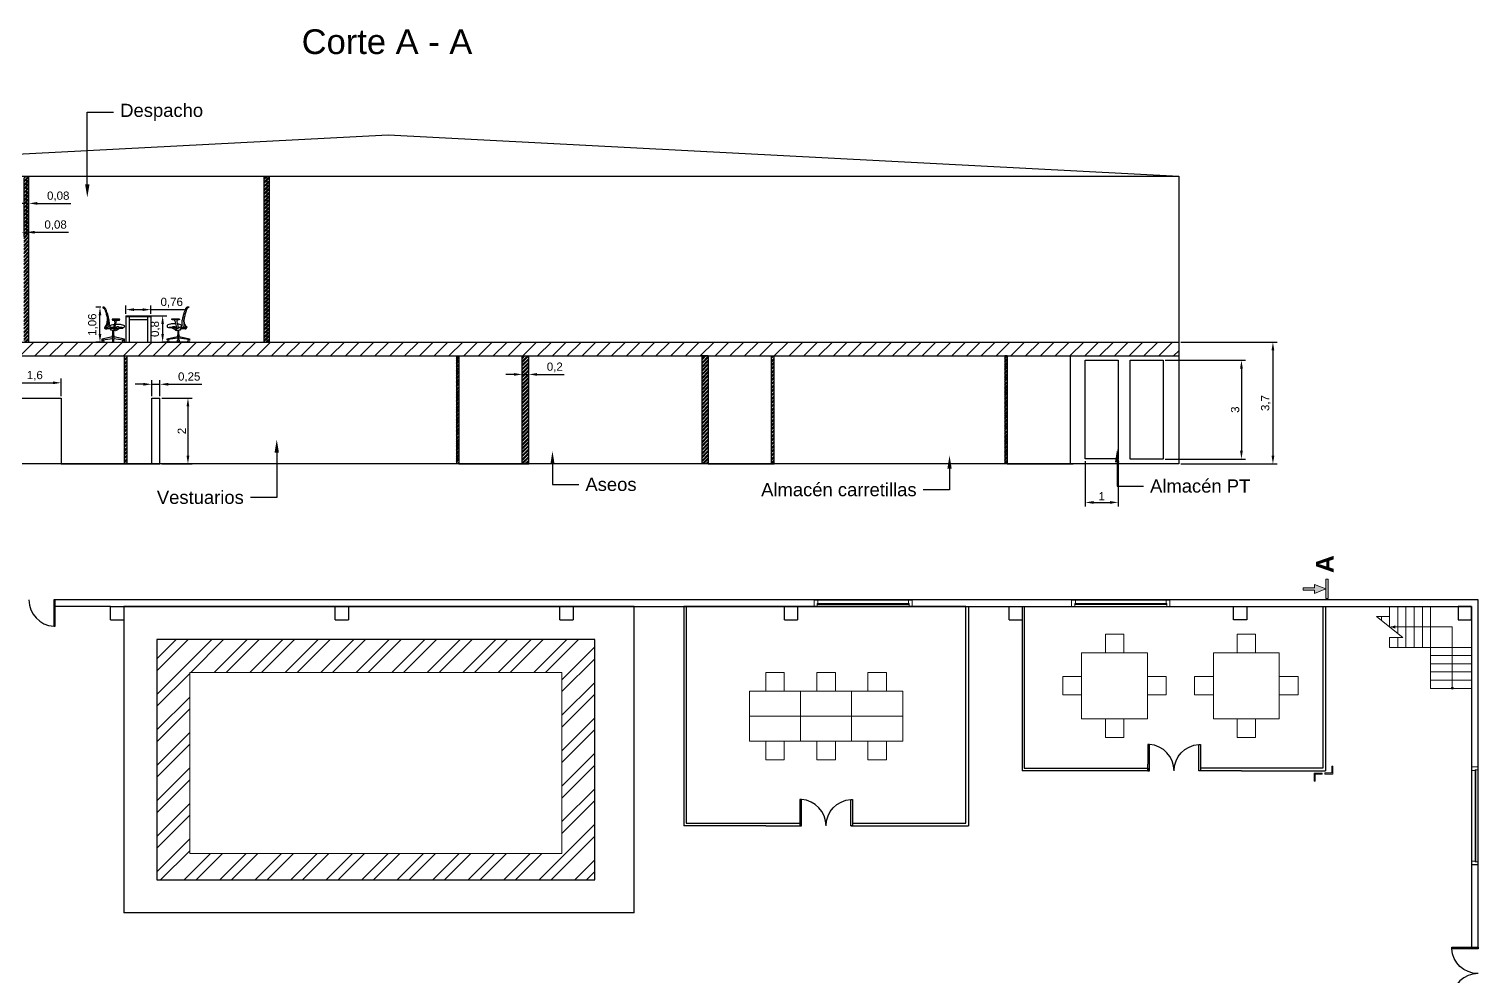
# Model space of a CAD drawing. Header units: millimetres. Extents: x 3014 to 3704, y 1026 to 1694.
# Drawn here: x 3263.7 to 3703.7, y 1405.9 to 1693.6 of the extents above; entities that cross this region are included whole.
import ezdxf
from ezdxf import colors
from ezdxf.entities.mleader import LeaderData, LeaderLine
from ezdxf.enums import TextEntityAlignment as Align
from ezdxf.math import Vec2, Vec3

# ---------------------------------------------------------------- set-up
doc = ezdxf.new("R2010")
doc.units = ezdxf.units.MM
doc.linetypes.add('CONTINUA', pattern=[0])
doc.linetypes.add('MORSE_D', pattern=[31.75, 12.7, -6.35, 0, -6.35, 0, -6.35])
for name, color, linetype in [('082009 Linde Antigua', 104, 'Continuous'), ('CARPINTERIA', 255, 'Continuous'), ('PUERTAS', 7, 'Continuous')]:
    doc.layers.add(name, color=color, linetype=linetype)
for name, color, linetype, lineweight in [('A-MOBILIARIO FIJO', 23, 'Continuous', 5), ('Cajetin.Textos', 7, 'CONTINUA', 25), ('Puertas y mobiliario', 7, 'Continuous', 25)]:
    doc.layers.add(name, color=color, linetype=linetype, lineweight=lineweight)
doc.styles.get("Standard").update_dxf_attribs({"font": 'arial.ttf'})
doc.dimstyles.new('ISO-25', dxfattribs={"dimtxt": 2.5, "dimasz": 2.5, "dimexe": 1.25, "dimexo": 0.625, "dimtad": 1, "dimtxsty": 'Standard', "dimcen": 2.5, "dimadec": 0, "dimazin": 0, "dimtfac": 1, "dimtmove": 0, "dimatfit": 3, "dimfxl": 1, "dimarcsym": 0})

# ---------------------------------------------------------------- blocks, each defined once
blk = doc.blocks.new('puerta corredor')
at = {"layer": 'PUERTAS', "color": 7, "lineweight": 5}
for p, q in [((1081.33, 1709.67, 4.66), (1081.9, 1709.67, 4.66)), ((1081.33, 1709.34, 4.66), (1081.65, 1709.34, 4.66)), ((1081.33, 1701.38, 4.66), (1081.33, 1709.34, 4.66)), ((1081.65, 1709.34, 4.66), (1081.65, 1701.38, 4.66)), ((1081.72, 1701.32, 4.66), (1081.72, 1709.41, 4.66)), ((1081.9, 1709.41, 4.66), (1081.9, 1701.32, 4.66)), ((1081.65, 1701.38, 4.66), (1081.33, 1701.38, 4.66)), ((1081.33, 1701.38, 4.66), (1081.33, 1701.05, 4.66)), ((1081.33, 1701.05, 4.66), (1081.9, 1701.05, 4.66)), ((1081.65, 1701.32, 4.66), (1081.65, 1701.38, 4.66)), ((1081.9, 1701.32, 4.66), (1081.65, 1701.32, 4.66)), ((1081.9, 1701.05, 4.66), (1081.9, 1701.32, 4.66))]:
    blk.add_line(p, q, dxfattribs=at)
blk = doc.blocks.new('Puerta garaje')
at = {"layer": 'PUERTAS', "color": 7, "lineweight": 5}
for p, q in [((1081.33, 1709.67, 4.66), (1081.33, 1709.34, 4.66)), ((1081.65, 1709.34, 4.66), (1081.65, 1709.41, 4.66)), ((1081.9, 1709.41, 4.66), (1081.65, 1709.41, 4.66)), ((1081.9, 1709.67, 4.66), (1081.9, 1709.41, 4.66))]:
    blk.add_line(p, q, dxfattribs=at)
at = {"layer": 'PUERTAS', "color": 250, "lineweight": 5}
blk.add_blockref('puerta corredor', (0, 0), dxfattribs=at)
blk = doc.blocks.new('of05-3')
for p, q in [((0.541, 0.499), (0.541, 0.477)), ((0.554, 0.491), (0.554, 0.499)), ((0.864, 0.651), (0.864, 0.796)), ((0.889, 0.795), (0.889, 0.651)), ((1.2, 0.491), (1.2, 0.499)), ((1.212, 0.499), (1.212, 0.477))]:
    blk.add_line(p, q)
blk.add_lwpolyline([(0.892, 0.551), (1.194, 0.504), (1.194, 0.499), (1.2, 0.499), (1.212, 0.499), (1.219, 0.499), (1.219, 0.526), (0.901, 0.601), (0.853, 0.601), (0.535, 0.526), (0.535, 0.499), (0.541, 0.499), (0.554, 0.499), (0.56, 0.499), (0.56, 0.504), (0.862, 0.551)])
for points in [[(0.86, 0.601), (0.893, 0.601), (0.89, 0.499), (0.863, 0.499)], [(0.885, 0.499), (0.868, 0.499), (0.868, 0.495), (0.885, 0.495)]]:
    blk.add_lwpolyline(points, close=True)
for centre, radius in [((0.568, 0.466), 0.0286), ((0.948, 0.808), 0.0254), ((1.186, 0.466), 0.0286)]:
    blk.add_circle(centre, radius)
for centre, radius, start, end in [((0.861, 0.643), 0.00839, 90, 180), ((0.859, 0.489), 0.00606, 90, 180), ((0.859, 0.443), 0.00606, 180, 270), ((0.892, 0.643), 0.00839, 360, 90), ((0.894, 0.489), 0.00606, 0, 90), ((0.894, 0.443), 0.00606, 270, 0)]:
    blk.add_arc(centre, radius, start, end)
for points, degree in [([(0.632, 0.876), (0.623, 0.876), (0.613, 0.878), (0.609, 0.885), (0.627, 0.898), (0.68, 0.932), (0.708, 0.963), (0.717, 1.004), (0.712, 1.081), (0.694, 1.19), (0.659, 1.33), (0.629, 1.418), (0.611, 1.443), (0.589, 1.47), (0.563, 1.482), (0.561, 1.492), (0.567, 1.502), (0.586, 1.508), (0.615, 1.494), (0.649, 1.457), (0.662, 1.427), (0.689, 1.357), (0.718, 1.256), (0.748, 1.14), (0.767, 1.024), (0.766, 0.984), (0.754, 0.957), (0.735, 0.926), (0.696, 0.889), (0.667, 0.877), (0.641, 0.875), (0.632, 0.876)], 3), ([(0.639, 0.906), (0.661, 0.94), (0.679, 0.978), (0.694, 1.019), (0.702, 1.072), (0.702, 1.138)], 3), ([(0.672, 0.928), (0.689, 0.959), (0.701, 1.004), (0.708, 1.048), (0.709, 1.062), (0.709, 1.091)], 3), ([(0.926, 0.796), (0.903, 0.795), (0.869, 0.795), (0.816, 0.801), (0.801, 0.808), (0.802, 0.823), (0.807, 0.841), (0.805, 0.845), (0.79, 0.844), (0.76, 0.843), (0.749, 0.843), (0.748, 0.849), (0.75, 0.858), (0.755, 0.866), (0.772, 0.869), (0.79, 0.875), (0.796, 0.88), (0.801, 0.885)], 3), ([(0.75, 0.844), (0.71, 0.839), (0.668, 0.831), (0.633, 0.834), (0.621, 0.85), (0.627, 0.876)], 3), ([(0.655, 0.877), (0.653, 0.867), (0.654, 0.861), (0.661, 0.858), (0.677, 0.861), (0.716, 0.867), (0.751, 0.87), (0.784, 0.873)], 3), ([(0.853, 0.601), (0.853, 0.622), (0.853, 0.643)], 2), ([(0.853, 0.489), (0.853, 0.466), (0.853, 0.443)], 2), ([(0.894, 0.495), (0.877, 0.495), (0.859, 0.495)], 2), ([(0.861, 0.651), (0.877, 0.651), (0.892, 0.651)], 2), ([(0.901, 0.643), (0.901, 0.622), (0.901, 0.601)], 2), ([(0.901, 0.443), (0.901, 0.466), (0.901, 0.489)], 2), ([(0.859, 0.437), (0.877, 0.437), (0.894, 0.437)], 2)]:
    blk.add_open_spline(points, degree=degree)
for points, degree, knots in [([(0.885, 0.881), (0.869, 0.881), (0.852, 0.882), (0.797, 0.888), (0.778, 0.901), (0.775, 0.927), (0.788, 0.949), (0.818, 0.964), (0.88, 0.975), (0.908, 0.978)], 3, [2.435024, 2.435024, 2.435024, 2.435024, 2.513833, 2.513833, 2.711142, 2.908452, 3.105761, 3.30307, 3.48849, 3.48849, 3.48849, 3.48849]), ([(0.802, 0.89), (0.808, 0.878), (0.824, 0.867), (0.84, 0.866), (0.857, 0.865), (0.883, 0.864)], 3, [-0.0462802, -0.0462802, -0.0462802, -0.0462802, 0.0649018, 0.1895308, 0.3141597, 0.3141597, 0.3141597, 0.3141597]), ([(0.908, 1.11), (0.923, 1.072), (0.927, 1.058), (0.923, 1.042), (0.911, 0.99), (0.898, 0.937), (0.886, 0.885), (0.882, 0.868), (0.883, 0.853), (0.888, 0.842), (0.897, 0.842), (0.902, 0.842), (0.908, 0.842), (0.913, 0.842), (0.924, 0.842), (0.925, 0.856), (0.923, 0.868), (0.923, 0.875), (0.938, 0.93), (0.952, 0.981), (0.966, 1.031), (0.974, 1.058), (0.989, 1.084), (1.01, 1.11)], 3, [-0.235727, -0.235727, -0.235727, -0.235727, 0, 0, 0, 0.528966, 0.528966, 0.528966, 0.615268, 0.701569, 0.701569, 0.701569, 0.756832, 0.756832, 0.756832, 0.809227, 0.861621, 0.914015, 0.914015, 1.429339, 1.429339, 1.429339, 1.73107, 1.73107, 1.73107, 1.73107]), ([(0.924, 0.863), (0.937, 0.863), (0.986, 0.862), (1.081, 0.861), (1.129, 0.861), (1.178, 0.868), (1.182, 0.87), (1.169, 0.874), (1.15, 0.88), (1.112, 0.881), (1.067, 0.881), (1.061, 0.883), (1.052, 0.892), (1.043, 0.903), (1.029, 0.904), (1.002, 0.904), (0.991, 0.904), (0.983, 0.895), (0.972, 0.884), (0.962, 0.88), (0.95, 0.88), (0.932, 0.881), (0.925, 0.881)], 3, [0.366066, 0.366066, 0.366066, 0.366066, 0.409512, 0.514728, 0.619944, 0.72516, 0.830376, 0.935592, 1.040808, 1.146024, 1.25124, 1.356457, 1.461673, 1.566889, 1.672105, 1.777321, 1.882537, 1.987753, 2.092969, 2.198185, 2.303401, 2.357781, 2.357781, 2.357781, 2.357781]), ([(0.952, 0.981), (0.967, 0.982), (1.013, 0.982), (1.13, 0.981), (1.202, 0.954), (1.218, 0.931), (1.218, 0.898), (1.202, 0.875), (1.18, 0.87)], 3, [3.592702, 3.592702, 3.592702, 3.592702, 3.697688, 3.894997, 4.092306, 4.289615, 4.486925, 4.684234, 4.684234, 4.684234, 4.684234]), ([(0.974, 0.804), (1.013, 0.826), (1.053, 0.847), (1.06, 0.85), (1.06, 0.861)], 2, [0.0747509, 0.0747509, 0.0747509, 0.3700391, 0.3700391, 0.4291436, 0.4291436, 0.4291436])]:
    blk.add_open_spline(points, degree=degree, knots=knots)
blk.add_rational_spline([(0.859, 1.11), (0.846, 1.11), (0.846, 1.123), (0.846, 1.135), (0.859, 1.135), (0.96, 1.135), (1.062, 1.135), (1.075, 1.135), (1.075, 1.123), (1.075, 1.11), (1.062, 1.11), (0.96, 1.11), (0.859, 1.11)], [1, 0.707106781187, 1, 0.707106781187, 1, 1, 1, 0.707106781187, 1, 0.707106781187, 1, 1, 1], degree=2, knots=[0, 0, 0, 0.06545, 0.06545, 0.1309, 0.1309, 0.797566, 0.797566, 0.863016, 0.863016, 0.928466, 0.928466, 1.595133, 1.595133, 1.595133])
blk = doc.blocks.new('*D43')
at = {"color": 0, "lineweight": -2, "transparency": 16777216}
for p, q in [((3608.76, 1592.92), (3633.15, 1592.92)), ((3631.9, 1590.42), (3631.9, 1565.42)), ((3608.76, 1562.92), (3633.15, 1562.92))]:
    blk.add_line(p, q, dxfattribs=at)
at = {"color": 0, "transparency": 16777216}
for points in [[(3631.49, 1590.42), (3632.32, 1590.42), (3631.9, 1592.92)], [(3631.49, 1565.42), (3632.32, 1565.42), (3631.9, 1562.92)]]:
    blk.add_solid(points, dxfattribs=at)
at = {"layer": 'Defpoints', "color": 0, "transparency": 16777216}
for p in [(3608.14, 1592.92), (3608.14, 1562.92), (3631.9, 1562.92)]:
    blk.add_point(p, dxfattribs=at)
at = {"color": 0, "transparency": 16777216, "insert": (3630, 1577.92), "char_height": 2.5, "attachment_point": 5, "rotation": 90}
blk.add_mtext('3', dxfattribs=at)
blk = doc.blocks.new('*D44')
at = {"color": 0, "lineweight": -2, "transparency": 16777216}
for p, q in [((3613.48, 1598.43), (3642.71, 1598.43)), ((3641.46, 1595.93), (3641.46, 1563.93)), ((3613.48, 1561.43), (3642.71, 1561.43))]:
    blk.add_line(p, q, dxfattribs=at)
at = {"color": 0, "transparency": 16777216}
for points in [[(3641.05, 1595.93), (3641.88, 1595.93), (3641.46, 1598.43)], [(3641.05, 1563.93), (3641.88, 1563.93), (3641.46, 1561.43)]]:
    blk.add_solid(points, dxfattribs=at)
at = {"layer": 'Defpoints', "color": 0, "transparency": 16777216}
for p in [(3612.85, 1598.43), (3612.85, 1561.43), (3641.46, 1561.43)]:
    blk.add_point(p, dxfattribs=at)
at = {"color": 0, "transparency": 16777216, "insert": (3639.34, 1579.93), "char_height": 2.5, "attachment_point": 5, "rotation": 90}
blk.add_mtext('3,7', dxfattribs=at)
blk = doc.blocks.new('*D45')
at = {"color": 0, "lineweight": -2, "transparency": 16777216}
for p, q in [((3584.49, 1562.32), (3584.49, 1548.49)), ((3594.49, 1562.32), (3594.49, 1548.49)), ((3586.99, 1549.74), (3591.99, 1549.74))]:
    blk.add_line(p, q, dxfattribs=at)
at = {"color": 0, "transparency": 16777216}
for points in [[(3586.99, 1550.15), (3586.99, 1549.32), (3584.49, 1549.74)], [(3591.99, 1550.15), (3591.99, 1549.32), (3594.49, 1549.74)]]:
    blk.add_solid(points, dxfattribs=at)
at = {"layer": 'Defpoints', "color": 0, "transparency": 16777216}
for p in [(3584.49, 1562.94), (3594.49, 1562.94), (3594.49, 1549.74)]:
    blk.add_point(p, dxfattribs=at)
at = {"color": 0, "transparency": 16777216, "insert": (3589.49, 1551.62), "char_height": 2.5, "attachment_point": 5}
blk.add_mtext('1', dxfattribs=at)
blk = doc.blocks.new('*D46')
at = {"color": 0, "lineweight": -2, "transparency": 16777216}
for p, q in [((3298.51, 1585.64), (3296.01, 1585.64)), ((3301.01, 1582.06), (3301.01, 1586.89)), ((3301.01, 1585.64), (3303.51, 1585.64)), ((3303.51, 1582.06), (3303.51, 1586.89)), ((3306.01, 1585.64), (3316.27, 1585.64))]:
    blk.add_line(p, q, dxfattribs=at)
at = {"color": 0, "transparency": 16777216}
for points in [[(3298.51, 1586.05), (3298.51, 1585.22), (3301.01, 1585.64)], [(3306.01, 1586.05), (3306.01, 1585.22), (3303.51, 1585.64)]]:
    blk.add_solid(points, dxfattribs=at)
at = {"layer": 'Defpoints', "color": 0, "transparency": 16777216}
for p in [(3303.51, 1585.64), (3301.01, 1581.43), (3303.51, 1581.43)]:
    blk.add_point(p, dxfattribs=at)
at = {"color": 0, "transparency": 16777216, "insert": (3312.39, 1587.77), "char_height": 2.5, "attachment_point": 5}
blk.add_mtext('0,25', dxfattribs=at)
blk = doc.blocks.new('*D47')
at = {"color": 0, "lineweight": -2, "transparency": 16777216}
for p, q in [((3304.13, 1581.43), (3313.26, 1581.43)), ((3312.01, 1578.93), (3312.01, 1563.93)), ((3304.13, 1561.43), (3313.26, 1561.43))]:
    blk.add_line(p, q, dxfattribs=at)
at = {"color": 0, "transparency": 16777216}
for points in [[(3311.59, 1578.93), (3312.42, 1578.93), (3312.01, 1581.43)], [(3311.59, 1563.93), (3312.42, 1563.93), (3312.01, 1561.43)]]:
    blk.add_solid(points, dxfattribs=at)
at = {"layer": 'Defpoints', "color": 0, "transparency": 16777216}
for p in [(3303.51, 1581.43), (3303.51, 1561.43), (3312.01, 1561.43)]:
    blk.add_point(p, dxfattribs=at)
at = {"color": 0, "transparency": 16777216, "insert": (3310.13, 1571.43), "char_height": 2.5, "attachment_point": 5, "rotation": 90}
blk.add_mtext('2', dxfattribs=at)
blk = doc.blocks.new('*D50')
at = {"color": 0, "lineweight": -2, "transparency": 16777216}
for p, q in [((3257.51, 1582.06), (3257.51, 1587.34)), ((3260.01, 1586.09), (3271.01, 1586.09)), ((3273.51, 1582.06), (3273.51, 1587.34))]:
    blk.add_line(p, q, dxfattribs=at)
at = {"color": 0, "transparency": 16777216}
for points in [[(3260.01, 1586.5), (3260.01, 1585.67), (3257.51, 1586.09)], [(3271.01, 1586.5), (3271.01, 1585.67), (3273.51, 1586.09)]]:
    blk.add_solid(points, dxfattribs=at)
at = {"layer": 'Defpoints', "color": 0, "transparency": 16777216}
for p in [(3273.51, 1586.09), (3257.51, 1581.43), (3273.51, 1581.43)]:
    blk.add_point(p, dxfattribs=at)
at = {"color": 0, "transparency": 16777216, "insert": (3265.51, 1588.21), "char_height": 2.5, "attachment_point": 5}
blk.add_mtext('1,6', dxfattribs=at)
blk = doc.blocks.new('*D60')
at = {"color": 0, "lineweight": -2, "transparency": 16777216}
for p, q in [((3262.14, 1648.23), (3262.14, 1630.57)), ((3262.94, 1648.23), (3262.94, 1630.57)), ((3259.64, 1631.82), (3257.14, 1631.82)), ((3262.14, 1631.82), (3262.94, 1631.82)), ((3265.44, 1631.82), (3275.69, 1631.82))]:
    blk.add_line(p, q, dxfattribs=at)
at = {"color": 0, "transparency": 16777216}
for points in [[(3259.64, 1632.23), (3259.64, 1631.4), (3262.14, 1631.82)], [(3265.44, 1632.23), (3265.44, 1631.4), (3262.94, 1631.82)]]:
    blk.add_solid(points, dxfattribs=at)
at = {"layer": 'Defpoints', "color": 0, "transparency": 16777216}
for p in [(3262.14, 1648.85), (3262.94, 1648.85), (3262.94, 1631.82)]:
    blk.add_point(p, dxfattribs=at)
at = {"color": 0, "transparency": 16777216, "insert": (3271.82, 1633.94), "char_height": 2.5, "attachment_point": 5}
blk.add_mtext('0,08', dxfattribs=at)
blk = doc.blocks.new('*D61')
at = {"color": 0, "lineweight": -2, "transparency": 16777216}
for p, q in [((3262.94, 1641.21), (3262.94, 1641.84)), ((3263.74, 1641.21), (3263.74, 1641.84)), ((3260.44, 1640.59), (3257.94, 1640.59)), ((3262.94, 1640.59), (3263.74, 1640.59)), ((3266.24, 1640.59), (3276.49, 1640.59))]:
    blk.add_line(p, q, dxfattribs=at)
at = {"color": 0, "transparency": 16777216}
for points in [[(3260.44, 1641), (3260.44, 1640.17), (3262.94, 1640.59)], [(3266.24, 1641), (3266.24, 1640.17), (3263.74, 1640.59)]]:
    blk.add_solid(points, dxfattribs=at)
at = {"layer": 'Defpoints', "color": 0, "transparency": 16777216}
for p in [(3262.94, 1640.59), (3263.74, 1640.59), (3263.74, 1640.59)]:
    blk.add_point(p, dxfattribs=at)
at = {"color": 0, "transparency": 16777216, "insert": (3272.62, 1642.71), "char_height": 2.5, "attachment_point": 5}
blk.add_mtext('0,08', dxfattribs=at)
blk = doc.blocks.new('*D63')
at = {"color": 0, "lineweight": -2, "transparency": 16777216}
for p, q in [((3411.01, 1588.63), (3408.51, 1588.63)), ((3413.51, 1589.26), (3413.51, 1589.88)), ((3413.51, 1588.63), (3415.51, 1588.63)), ((3415.51, 1589.26), (3415.51, 1589.88)), ((3418.01, 1588.63), (3426.28, 1588.63))]:
    blk.add_line(p, q, dxfattribs=at)
at = {"color": 0, "transparency": 16777216}
for points in [[(3411.01, 1589.05), (3411.01, 1588.22), (3413.51, 1588.63)], [(3418.01, 1589.05), (3418.01, 1588.22), (3415.51, 1588.63)]]:
    blk.add_solid(points, dxfattribs=at)
at = {"layer": 'Defpoints', "color": 0, "transparency": 16777216}
for p in [(3413.51, 1588.63), (3415.51, 1588.63), (3415.51, 1588.63)]:
    blk.add_point(p, dxfattribs=at)
at = {"color": 0, "transparency": 16777216, "insert": (3423.4, 1590.76), "char_height": 2.5, "attachment_point": 5}
blk.add_mtext('0,2', dxfattribs=at)
blk = doc.blocks.new('*D64')
at = {"color": 0, "lineweight": -2, "transparency": 16777216}
for p, q in [((3285.58, 1609.06), (3284.04, 1609.06)), ((3285.29, 1600.93), (3285.29, 1606.56)), ((3285.58, 1598.43), (3284.04, 1598.43))]:
    blk.add_line(p, q, dxfattribs=at)
at = {"color": 0, "transparency": 16777216}
for points in [[(3284.88, 1606.56), (3285.71, 1606.56), (3285.29, 1609.06)], [(3284.88, 1600.93), (3285.71, 1600.93), (3285.29, 1598.43)]]:
    blk.add_solid(points, dxfattribs=at)
at = {"layer": 'Defpoints', "color": 0, "transparency": 16777216}
for p in [(3285.29, 1609.06), (3286.21, 1609.06), (3286.21, 1598.43)]:
    blk.add_point(p, dxfattribs=at)
at = {"color": 0, "transparency": 16777216, "insert": (3283.17, 1603.74), "char_height": 2.5, "attachment_point": 5, "rotation": 90}
blk.add_mtext('1,06', dxfattribs=at)
blk = doc.blocks.new('*D65')
at = {"color": 0, "lineweight": -2, "transparency": 16777216}
for p, q in [((3293.74, 1606.43), (3305.57, 1606.43)), ((3304.32, 1603.93), (3304.32, 1600.93)), ((3293.74, 1598.43), (3305.57, 1598.43))]:
    blk.add_line(p, q, dxfattribs=at)
at = {"color": 0, "transparency": 16777216}
for points in [[(3303.9, 1603.93), (3304.73, 1603.93), (3304.32, 1606.43)], [(3303.9, 1600.93), (3304.73, 1600.93), (3304.32, 1598.43)]]:
    blk.add_solid(points, dxfattribs=at)
at = {"layer": 'Defpoints', "color": 0, "transparency": 16777216}
for p in [(3293.12, 1606.43), (3293.12, 1598.43), (3304.32, 1598.43)]:
    blk.add_point(p, dxfattribs=at)
at = {"color": 0, "transparency": 16777216, "insert": (3302.19, 1602.43), "char_height": 2.5, "attachment_point": 5, "rotation": 90}
blk.add_mtext('0,8', dxfattribs=at)
blk = doc.blocks.new('*D66')
at = {"color": 0, "lineweight": -2, "transparency": 16777216}
for p, q in [((3293.12, 1607.05), (3293.12, 1609.56)), ((3295.62, 1608.31), (3298.22, 1608.31)), ((3300.72, 1607.05), (3300.72, 1609.56)), ((3300.72, 1608.31), (3310.96, 1608.31))]:
    blk.add_line(p, q, dxfattribs=at)
at = {"color": 0, "transparency": 16777216}
for points in [[(3295.62, 1608.73), (3295.62, 1607.89), (3293.12, 1608.31)], [(3298.22, 1608.73), (3298.22, 1607.89), (3300.72, 1608.31)]]:
    blk.add_solid(points, dxfattribs=at)
at = {"layer": 'Defpoints', "color": 0, "transparency": 16777216}
for p in [(3293.12, 1606.43), (3300.72, 1608.31), (3300.72, 1606.43)]:
    blk.add_point(p, dxfattribs=at)
at = {"color": 0, "transparency": 16777216, "insert": (3307.09, 1610.44), "char_height": 2.5, "attachment_point": 5}
blk.add_mtext('0,76', dxfattribs=at)

msp = doc.modelspace()

# ---------------------------------------------------------------- hatches: boundary and pattern name
h = msp.add_hatch()
h.set_pattern_fill('ANSI32', color=256, scale=0.085, style=0)
h.set_pattern_definition([(45, (-1.67774, -34.07064), (-0.57249133, 0.57249133), []), (45, (-1.2961, -34.07064), (-0.57249133, 0.57249133), [])])
h.paths.add_polyline_path([(3195.542, 1648.851), (3194.742, 1648.851), (3194.742, 1598.431), (3195.542, 1598.431)])
h.paths.add_polyline_path([(3196.342, 1648.851), (3195.542, 1648.851), (3195.542, 1598.431), (3196.342, 1598.431)])
h.paths.add_polyline_path([(3262.942, 1648.851), (3262.142, 1648.851), (3262.142, 1598.431), (3262.942, 1598.431)])
h.paths.add_polyline_path([(3263.742, 1648.851), (3262.942, 1648.851), (3262.942, 1598.431), (3263.742, 1598.431)])
h.paths.add_polyline_path([(3335.142, 1598.431), (3335.942, 1598.431), (3335.942, 1648.851), (3335.142, 1648.851)])
h.paths.add_polyline_path([(3336.742, 1648.851), (3335.942, 1648.851), (3335.942, 1598.431), (3336.742, 1598.431)])
h.paths.add_polyline_path([(3415.507, 1594.239), (3413.507, 1594.239), (3413.507, 1561.431), (3415.507, 1561.431)])
h.paths.add_polyline_path([(3394.307, 1594.239), (3393.507, 1594.239), (3393.507, 1561.431), (3394.307, 1561.431)])
h.paths.add_polyline_path([(3470.005, 1594.239), (3468.005, 1594.239), (3468.005, 1561.431), (3470.005, 1561.431)])
h.paths.add_polyline_path([(3490.005, 1594.239), (3489.205, 1594.239), (3489.205, 1561.431), (3490.005, 1561.431)])
h.paths.add_polyline_path([(3560.805, 1594.239), (3560.005, 1594.239), (3560.005, 1561.431), (3560.805, 1561.431)])
h.paths.add_polyline_path([(3292.707, 1561.431), (3293.507, 1561.431), (3293.507, 1594.239), (3292.707, 1594.239)])
h = msp.add_hatch()
h.set_pattern_fill('ANSI31', color=256, style=0)
h.set_pattern_definition([(45, (-1.6777, -34.0706), (-2.245064, 2.245064), [])])
h.paths.add_polyline_path([(3612.852, 1594.239), (3612.852, 1598.431), (3132.852, 1598.431), (3132.852, 1594.239)])
h = msp.add_hatch()
h.set_pattern_fill('ANSI32', color=256, scale=0.8)
h.set_pattern_definition([(45, (-20172.203, -20571.645), (-5.3881537, 5.3881537), []), (45, (-20168.611, -20571.645), (-5.3881537, 5.3881537), [])])
h.paths.add_polyline_path([(3312.537, 1508.106), (3302.537, 1508.106), (3302.537, 1435.106), (3435.537, 1435.106), (3435.537, 1508.106)])
h.paths.add_polyline_path([(3425.537, 1498.106), (3425.537, 1443.106), (3312.537, 1443.106), (3312.537, 1498.106)], flags=16)
h = msp.add_hatch(color=256)
h.paths.add_polyline_path([(3695.63, 1493.275, 0.016167), (3695.631, 1493.256), (3696.229, 1493.256, 0.016167), (3696.23, 1493.275, 1)])
h.paths.add_polyline_path([(3696.229, 1493.256), (3695.631, 1493.256, 0.9373416)])
h = msp.add_hatch(color=256)
h.set_gradient(color1=(19, 155, 72), color2=(19, 155, 72), tint=1)
h.paths.add_polyline_path([(3659.674, 1469.62), (3659.328, 1469.62), (3659.328, 1467.544), (3657.253, 1467.544), (3657.253, 1467.198), (3659.674, 1467.198)])
h.paths.add_polyline_path([(3656.4, 1467.523), (3653.979, 1467.523), (3653.979, 1465.102), (3654.325, 1465.102), (3654.325, 1467.177), (3656.4, 1467.177)])
h.paths.add_polyline_path([(3651.483, 1384.481), (3651.137, 1384.481), (3651.137, 1382.406), (3649.062, 1382.406), (3649.062, 1382.06), (3651.483, 1382.06)])
h.paths.add_polyline_path([(3648.322, 1382.415), (3645.901, 1382.415), (3645.901, 1379.994), (3646.247, 1379.994), (3646.247, 1382.069), (3648.322, 1382.069)])
h.paths.add_polyline_path([(3636.684, 1262.74), (3636.338, 1262.74), (3636.338, 1260.665), (3634.263, 1260.665), (3634.263, 1260.319), (3636.684, 1260.319)])
h.paths.add_polyline_path([(3633.467, 1260.59), (3631.046, 1260.59), (3631.046, 1258.169), (3631.392, 1258.169), (3631.392, 1260.244), (3633.467, 1260.244)])
h.paths.add_polyline_path([(3629.5, 1184.8), (3627.079, 1184.8), (3627.079, 1182.379), (3627.424, 1182.379), (3627.424, 1184.455), (3629.5, 1184.455)])
h.paths.add_polyline_path([(3632.836, 1186.875), (3632.49, 1186.875), (3632.49, 1184.8), (3630.415, 1184.8), (3630.415, 1184.454), (3632.836, 1184.454)])
h.paths.add_polyline_path([(3636.225, 1092.106), (3635.879, 1092.106), (3635.879, 1090.86), (3633.804, 1090.86), (3633.804, 1090.514), (3636.225, 1090.514)])
h.paths.add_polyline_path([(3633.436, 1090.93), (3631.015, 1090.93), (3631.015, 1088.509), (3631.361, 1088.509), (3631.361, 1090.584), (3633.436, 1090.584)])
h.paths.add_polyline_path([(3636.225, 1092.935), (3635.879, 1092.935), (3635.879, 1092.106), (3636.225, 1092.106)])
h.paths.add_polyline_path([(3634.71, 1041.923), (3634.364, 1041.923), (3634.364, 1044.344), (3636.783, 1044.344), (3636.783, 1043.999), (3634.71, 1043.999)])
h.paths.add_polyline_path([(3639.636, 1046.42), (3639.29, 1046.42), (3639.29, 1044.344), (3637.215, 1044.344), (3637.215, 1043.999), (3639.636, 1043.999)])
at = {"layer": '082009 Linde Antigua', "linetype": 'MORSE_D', "lineweight": 5}
h = msp.add_hatch(color=256, dxfattribs=at)
h.dxf.hatch_style = 1
h.paths.add_polyline_path([(3657.548, 1523.469), (3654.089, 1524.852), (3654.089, 1523.815), (3650.631, 1523.815), (3650.631, 1523.123), (3654.089, 1523.123), (3654.089, 1522.085)])
h = msp.add_hatch(color=256, dxfattribs=at)
h.dxf.hatch_style = 1
h.paths.add_polyline_path([(3658.24, 1526.409), (3657.548, 1526.409), (3657.548, 1520.529), (3658.24, 1520.529)])
at = {"layer": 'Puertas y mobiliario', "lineweight": 5}
h = msp.add_hatch(color=256, dxfattribs=at)
h.dxf.hatch_style = 1
h.paths.add_polyline_path([(3678.587, 1511.396), (3678.587, 1511.896), (3677.287, 1511.896)])
h.paths.add_polyline_path([(3677.287, 1511.896), (3678.587, 1511.896), (3678.587, 1512.396)])

# ---------------------------------------------------------------- linework, layer by layer
for p, q in [((3132.852, 1648.851), (3372.852, 1661.431)), ((3372.852, 1661.431), (3612.852, 1648.851)), ((3132.852, 1648.851), (3612.852, 1648.851)), ((3132.852, 1648.851), (3372.852, 1648.851)), ((3263.742, 1598.431), (3263.742, 1648.851)), ((3264.255, 1648.851), (3265.055, 1648.851)), ((3335.142, 1598.431), (3335.142, 1648.851)), ((3335.142, 1648.851), (3335.942, 1648.851)), ((3335.942, 1648.851), (3335.942, 1598.431)), ((3336.742, 1598.431), (3336.742, 1648.851)), ((3293.116, 1606.43), (3300.716, 1606.43)), ((3293.116, 1606.43), (3293.116, 1598.43)), ((3293.116, 1606.43), (3300.716, 1606.43)), ((3293.116, 1606.23), (3294.116, 1606.23)), ((3293.116, 1606.23), (3300.716, 1606.23)), ((3294.116, 1606.23), (3294.116, 1598.43)), ((3299.716, 1606.23), (3299.716, 1598.43)), ((3300.716, 1606.43), (3300.716, 1605.35)), ((3300.716, 1606.43), (3300.716, 1598.431)), ((3294.116, 1605.35), (3299.716, 1605.35)), ((3300.716, 1605.35), (3300.716, 1598.43)), ((3132.852, 1598.431), (3612.852, 1598.431)), ((3132.852, 1598.431), (3336.575, 1598.431)), ((3198.455, 1598.431), (3264.255, 1598.431)), ((3263.742, 1598.431), (3335.142, 1598.431)), ((3265.055, 1598.431), (3265.855, 1598.431)), ((3265.855, 1598.431), (3337.255, 1598.431)), ((3294.116, 1598.43), (3303.116, 1598.43)), ((3303.823, 1598.43), (3304.116, 1598.43)), ((3335.942, 1598.431), (3336.742, 1598.431)), ((3132.852, 1594.239), (3612.852, 1594.239)), ((3292.707, 1561.431), (3292.707, 1594.239)), ((3292.707, 1594.239), (3392.707, 1594.239)), ((3293.507, 1561.431), (3293.507, 1594.239)), ((3293.507, 1594.239), (3393.507, 1594.239)), ((3392.707, 1594.239), (3394.307, 1594.239)), ((3393.507, 1594.239), (3393.507, 1561.431)), ((3394.307, 1594.239), (3394.307, 1561.431)), ((3413.507, 1561.431), (3413.507, 1594.239)), ((3413.507, 1594.239), (3470.005, 1594.239)), ((3415.507, 1561.431), (3415.507, 1594.239)), ((3470.005, 1594.239), (3468.005, 1594.239)), ((3468.005, 1594.239), (3468.005, 1561.431)), ((3470.005, 1594.239), (3470.005, 1561.431)), ((3489.205, 1561.431), (3489.205, 1594.239)), ((3489.205, 1594.239), (3560.805, 1594.239)), ((3490.005, 1561.431), (3490.005, 1594.239)), ((3560.805, 1594.239), (3560.005, 1594.239)), ((3560.005, 1594.239), (3560.005, 1561.431)), ((3560.805, 1594.239), (3560.805, 1561.431)), ((3580.005, 1561.431), (3580.005, 1594.239)), ((3257.507, 1581.431), (3273.507, 1581.431)), ((3273.507, 1581.431), (3273.507, 1561.431)), ((3301.007, 1561.431), (3301.007, 1581.431)), ((3301.007, 1581.431), (3303.507, 1581.431)), ((3303.507, 1561.431), (3303.507, 1581.431)), ((3301.007, 1561.431), (3301.007, 1571.56)), ((3273.507, 1561.431), (3292.707, 1561.431)), ((3292.707, 1561.431), (3293.507, 1561.431)), ((3293.507, 1561.431), (3301.007, 1561.431)), ((3301.007, 1561.431), (3303.507, 1561.431)), ((3394.307, 1561.431), (3413.507, 1561.431)), ((3413.507, 1561.431), (3415.507, 1561.431)), ((3470.005, 1561.431), (3489.205, 1561.431)), ((3489.205, 1561.431), (3490.005, 1561.431)), ((3560.805, 1561.431), (3580.005, 1561.431)), ((3580.005, 1561.431), (3580.805, 1561.431)), ((3703.737, 1520.106), (3271.737, 1520.106)), ((3288.537, 1518.106), (3271.737, 1518.106)), ((3288.537, 1514.106), (3288.537, 1518.106)), ((3288.537, 1518.106), (3292.537, 1518.106)), ((3292.537, 1518.106), (3292.537, 1514.106)), ((3292.537, 1518.106), (3292.537, 1425.106)), ((3302.537, 1518.106), (3292.537, 1518.106)), ((3292.537, 1518.106), (3292.537, 1425.106)), ((3447.537, 1518.106), (3302.537, 1518.106)), ((3356.737, 1514.106), (3356.737, 1518.106)), ((3356.737, 1518.106), (3360.737, 1518.106)), ((3360.737, 1518.106), (3360.737, 1514.106)), ((3424.937, 1514.106), (3424.937, 1518.106)), ((3424.937, 1518.106), (3428.937, 1518.106)), ((3428.937, 1518.106), (3428.937, 1514.106)), ((3447.537, 1425.106), (3447.537, 1518.106)), ((3447.537, 1518.106), (3462.537, 1518.106)), ((3462.537, 1518.106), (3462.537, 1451.506)), ((3548.237, 1518.106), (3462.537, 1518.106)), ((3462.537, 1518.106), (3463.337, 1518.106)), ((3463.337, 1518.106), (3463.337, 1452.306)), ((3493.137, 1514.106), (3493.137, 1518.106)), ((3493.137, 1518.106), (3497.137, 1518.106)), ((3497.137, 1518.106), (3497.137, 1514.106)), ((3548.237, 1452.306), (3548.237, 1518.106)), ((3549.037, 1518.106), (3549.037, 1451.506)), ((3561.337, 1514.106), (3561.337, 1518.106)), ((3561.337, 1518.106), (3565.337, 1518.106)), ((3565.337, 1518.106), (3565.29, 1468.208, -15.796)), ((3565.337, 1518.106), (3565.337, 1514.106)), ((3565.959, 1518.106, -14.997), (3565.959, 1469.036, -14.997)), ((3629.537, 1514.106), (3629.537, 1518.106)), ((3629.537, 1518.106), (3633.537, 1518.106)), ((3633.537, 1518.106), (3633.537, 1514.106)), ((3656.646, 1518.106, 0.253), (3656.646, 1469.036, 0.253)), ((3657.446, 1518.106, 0.253), (3657.446, 1468.208, 0.253)), ((3703.737, 1414.604), (3703.737, 1520.106)), ((3288.537, 1514.106), (3292.537, 1514.106)), ((3356.737, 1514.106), (3360.737, 1514.106)), ((3424.937, 1514.106), (3428.937, 1514.106)), ((3493.137, 1514.106), (3497.137, 1514.106)), ((3561.337, 1514.106), (3565.337, 1514.106)), ((3633.537, 1514.106), (3629.537, 1514.106)), ((3312.537, 1508.106), (3302.537, 1508.106)), ((3302.537, 1508.106), (3302.537, 1435.106)), ((3435.537, 1508.106), (3312.537, 1508.106)), ((3435.537, 1435.106), (3435.537, 1508.106)), ((3603.459, 1468.208, -14.997), (3603.459, 1470.208, -14.997)), ((3603.959, 1468.208, -15.796), (3565.29, 1468.208, -15.796)), ((3565.959, 1469.036, -14.997), (3603.459, 1469.036, -14.997)), ((3603.459, 1469.036, -14.997), (3603.459, 1468.208, -14.997)), ((3631.89, 1468.208, -15.796), (3618.959, 1468.208, -15.796)), ((3656.646, 1469.036, -14.997), (3619.459, 1469.036, -14.997)), ((3631.89, 1468.208, -15.796), (3656.646, 1468.208, -15.796)), ((3656.646, 1468.208, -15.796), (3657.446, 1468.208, -15.796)), ((3463.337, 1452.306), (3497.787, 1452.306)), ((3463.337, 1452.306), (3497.787, 1452.306)), ((3497.787, 1453.506), (3497.787, 1451.506)), ((3497.787, 1452.306), (3497.787, 1451.506)), ((3513.787, 1452.306), (3548.237, 1452.306)), ((3487.487, 1451.506), (3462.537, 1451.506)), ((3487.487, 1451.506), (3498.287, 1451.506)), ((3513.287, 1451.506), (3549.037, 1451.506)), ((3703.737, 1439.604), (3701.737, 1439.604)), ((3302.537, 1435.106), (3435.537, 1435.106)), ((3292.537, 1430.106), (3292.537, 1425.106)), ((3447.537, 1425.106), (3292.537, 1425.106))]:
    msp.add_line(p, q)
at = {"color": 1, "linetype": 'CONTINUA', "lineweight": 5}
for p, q in [((3676.887, 1518.11, 22.3), (3701.741, 1518.11, 48.919)), ((3676.887, 1518.11, 37.983), (3679.372, 1518.11, 37.983)), ((3679.372, 1518.11, 35.995), (3681.857, 1518.11, 35.995)), ((3679.372, 1509.9, 37.983), (3679.372, 1518.11, 37.983)), ((3681.857, 1505.683, 35.995), (3681.857, 1518.11, 35.995)), ((3684.343, 1505.683, 34.007), (3684.343, 1518.16, 34.007)), ((3686.828, 1505.683, 32.018), (3686.828, 1518.11, 32.018)), ((3689.314, 1518.11, 28.042), (3701.741, 1518.11, 28.042)), ((3689.314, 1505.683, 30.03), (3689.314, 1518.11, 30.03)), ((3701.741, 1518.11, 28.042), (3701.741, 1505.683, 28.042)), ((3679.372, 1505.683, 45.936), (3676.887, 1505.683, 45.936)), ((3679.372, 1505.683, 35.995), (3679.372, 1508.683, 37.983)), ((3681.857, 1505.683, 47.925), (3679.372, 1505.683, 47.925)), ((3684.343, 1505.683, 49.913), (3681.857, 1505.683, 49.913)), ((3686.828, 1505.683, 51.901), (3684.343, 1505.683, 51.901)), ((3689.314, 1505.683, 30.03), (3686.828, 1505.683, 30.03)), ((3689.314, 1505.683, 28.042), (3701.741, 1505.683, 28.042)), ((3689.314, 1505.683, 36.989), (3689.314, 1493.256, 27.047)), ((3701.741, 1503.198, 26.053), (3701.741, 1505.683, 26.053)), ((3689.314, 1503.198, 26.053), (3701.741, 1503.198, 26.053)), ((3689.314, 1500.712, 24.065), (3701.741, 1500.712, 24.065)), ((3701.741, 1500.712, 24.065), (3701.741, 1503.198, 24.065)), ((3701.741, 1498.227, 22.077), (3701.741, 1500.712, 22.077)), ((3689.314, 1498.227, 20.088), (3701.741, 1498.227, 20.088)), ((3701.741, 1495.741, 20.088), (3701.741, 1498.227, 20.088)), ((3689.314, 1495.741, 20.088), (3701.741, 1495.741, 20.088)), ((3695.631, 1493.256, 16.112), (3689.314, 1493.256, 16.112)), ((3701.741, 1493.256, 16.112), (3696.229, 1493.256, 16.112)), ((3701.741, 1493.256, 18.1), (3701.741, 1495.741, 18.1))]:
    msp.add_line(p, q, dxfattribs=at)
at = {"lineweight": 5}
for p, q in [((3676.887, 1518.11, 37.983), (3676.887, 1511.896, 37.983)), ((3676.887, 1515.11, 37.983), (3672.887, 1515.11, 37.983)), ((3680.887, 1508.683, 37.983), (3672.887, 1515.11, 37.983)), ((3674.401, 1515.11, 39.971), (3676.887, 1515.11, 37.983)), ((3674.401, 1515.11, 39.971), (3674.401, 1513.893, 39.971)), ((3676.887, 1505.683, 37.983), (3676.887, 1508.683, 37.983)), ((3676.887, 1508.683, 37.983), (3680.887, 1508.683, 37.983))]:
    msp.add_line(p, q, dxfattribs=at)
for points in [[(3612.852, 1648.851), (3612.852, 1561.431), (3132.852, 1561.431), (3132.852, 1648.851)], [(3285.496, 1598.43), (3293.116, 1598.43)], [(3294.552, 1598.43), (3302.68, 1598.43)], [(3311.736, 1598.43), (3304.116, 1598.43)], [(3288.537, 1518.106), (3701.737, 1518.106), (3701.737, 1414.604)]]:
    msp.add_lwpolyline(points)
for points in [[(3594.49, 1592.941), (3594.49, 1562.941), (3584.49, 1562.941), (3584.49, 1592.941)], [(3608.14, 1592.919), (3608.14, 1562.919), (3598.14, 1562.919), (3598.14, 1592.919)], [(3701.737, 1518.106), (3697.737, 1518.106), (3697.737, 1514.106), (3701.737, 1514.106)]]:
    msp.add_lwpolyline(points, close=True)
at = {"layer": '082009 Linde Antigua', "color": 18, "lineweight": 5, "true_color": 0x000000}
for p, q in [((3650.631, 1523.123, 24.167), (3650.631, 1523.815, 24.167)), ((3650.631, 1523.815, 24.167), (3654.089, 1523.815, 24.167)), ((3650.631, 1523.123, 24.167), (3654.089, 1523.123, 24.167)), ((3654.089, 1523.815, 24.167), (3654.089, 1524.852, 24.167)), ((3657.548, 1523.469, 24.167), (3654.089, 1524.852, 24.167)), ((3657.548, 1523.469, 24.167), (3654.089, 1522.085, 24.167)), ((3654.089, 1523.123, 24.167), (3654.089, 1522.085, 24.167)), ((3657.548, 1520.529, 24.167), (3657.548, 1526.409, 24.167)), ((3657.548, 1526.409, 24.167), (3658.24, 1526.409, 24.167)), ((3658.24, 1526.409, 24.167), (3658.24, 1520.529, 24.167)), ((3658.24, 1520.529, 24.167), (3657.548, 1520.529, 24.167)), ((3659.328, 1467.544, 24.167), (3659.328, 1469.62, 24.167)), ((3659.328, 1469.62, 24.167), (3659.674, 1469.62, 24.167)), ((3659.674, 1469.62, 24.167), (3659.674, 1467.198, 24.167)), ((3653.979, 1467.523, 24.167), (3653.979, 1465.102, 24.167)), ((3656.4, 1467.523, 24.167), (3653.979, 1467.523, 24.167)), ((3654.325, 1467.177, 24.167), (3654.325, 1465.102, 24.167)), ((3654.325, 1467.177, 24.167), (3656.4, 1467.177, 24.167)), ((3656.4, 1467.177, 24.167), (3656.4, 1467.523, 24.167)), ((3659.328, 1467.544, 24.167), (3657.253, 1467.544, 24.167)), ((3657.253, 1467.198, 24.167), (3657.253, 1467.544, 24.167)), ((3659.674, 1467.198, 24.167), (3657.253, 1467.198, 24.167)), ((3653.979, 1465.102, 24.167), (3654.325, 1465.102, 24.167))]:
    msp.add_line(p, q, dxfattribs=at)
at = {"layer": '082009 Linde Antigua', "lineweight": 5}
for p, q in [((3653.979, 1467.523, 24.167), (3656.054, 1467.523, 24.167)), ((3654.325, 1465.447, 24.167), (3654.325, 1467.177, 24.167)), ((3654.325, 1467.177, 24.167), (3656.054, 1467.177, 24.167))]:
    msp.add_line(p, q, dxfattribs=at)
at = {"layer": 'A-MOBILIARIO FIJO'}
for p, q in [((3596.179, 1509.736, -14.997), (3590.579, 1509.736, -14.997)), ((3590.579, 1509.736, -14.997), (3590.579, 1504.036, -14.997)), ((3596.179, 1504.036, -14.997), (3596.179, 1509.736, -14.997)), ((3636.179, 1509.736, -14.997), (3630.579, 1509.736, -14.997)), ((3630.579, 1509.736, -14.997), (3630.579, 1504.036, -14.997)), ((3636.179, 1504.036, -14.997), (3636.179, 1509.736, -14.997)), ((3583.379, 1484.036, -14.997), (3583.379, 1504.036, -14.997)), ((3583.379, 1504.036, -14.997), (3603.379, 1504.036, -14.997)), ((3583.379, 1504.036, -14.997), (3583.379, 1496.836, -14.997)), ((3603.379, 1504.036, -14.997), (3596.179, 1504.036, -14.997)), ((3603.379, 1504.036, -14.997), (3603.379, 1484.036, -14.997)), ((3603.379, 1504.036, -14.997), (3603.379, 1496.836, -14.997)), ((3623.379, 1484.036, -14.997), (3623.379, 1504.036, -14.997)), ((3623.379, 1504.036, -14.997), (3643.379, 1504.036, -14.997)), ((3623.379, 1504.036, -14.997), (3623.379, 1496.836, -14.997)), ((3643.379, 1504.036, -14.997), (3636.179, 1504.036, -14.997)), ((3643.379, 1504.036, -14.997), (3643.379, 1484.036, -14.997)), ((3643.379, 1504.036, -14.997), (3643.379, 1496.836, -14.997)), ((3487.487, 1492.406), (3487.487, 1498.106)), ((3487.487, 1498.106), (3493.087, 1498.106)), ((3493.087, 1498.106), (3493.087, 1492.406)), ((3502.987, 1492.406), (3502.987, 1498.106)), ((3502.987, 1498.106), (3508.587, 1498.106)), ((3508.587, 1498.106), (3508.587, 1492.406)), ((3518.487, 1492.406), (3518.487, 1498.106)), ((3518.487, 1498.106), (3524.087, 1498.106)), ((3524.087, 1498.106), (3524.087, 1492.406)), ((3583.379, 1496.836, -14.997), (3577.679, 1496.836, -14.997)), ((3577.679, 1496.836, -14.997), (3577.679, 1491.236, -14.997)), ((3603.379, 1496.836, -14.997), (3609.079, 1496.836, -14.997)), ((3609.079, 1496.836, -14.997), (3609.079, 1491.236, -14.997)), ((3623.379, 1496.836, -14.997), (3617.679, 1496.836, -14.997)), ((3617.679, 1496.836, -14.997), (3617.679, 1491.236, -14.997)), ((3643.379, 1496.836, -14.997), (3649.079, 1496.836, -14.997)), ((3649.079, 1496.836, -14.997), (3649.079, 1491.236, -14.997)), ((3482.537, 1492.406), (3487.487, 1492.406)), ((3577.679, 1491.236, -14.997), (3583.379, 1491.236, -14.997)), ((3609.079, 1491.236, -14.997), (3603.379, 1491.236, -14.997)), ((3617.679, 1491.236, -14.997), (3623.379, 1491.236, -14.997)), ((3649.079, 1491.236, -14.997), (3643.379, 1491.236, -14.997)), ((3513.537, 1477.206), (3513.537, 1484.806)), ((3529.037, 1477.206), (3529.037, 1484.806)), ((3603.379, 1484.036, -14.997), (3583.379, 1484.036, -14.997)), ((3583.379, 1484.036, -14.997), (3590.579, 1484.036, -14.997)), ((3590.579, 1484.036, -14.997), (3590.579, 1478.336, -14.997)), ((3596.179, 1478.336, -14.997), (3596.179, 1484.036, -14.997)), ((3643.379, 1484.036, -14.997), (3623.379, 1484.036, -14.997)), ((3623.379, 1484.036, -14.997), (3630.579, 1484.036, -14.997)), ((3630.579, 1484.036, -14.997), (3630.579, 1478.336, -14.997)), ((3636.179, 1478.336, -14.997), (3636.179, 1484.036, -14.997)), ((3482.537, 1477.206), (3487.487, 1477.206)), ((3487.487, 1477.206), (3487.487, 1471.506)), ((3493.087, 1471.506), (3493.087, 1477.206)), ((3498.037, 1477.206), (3513.537, 1477.206)), ((3498.037, 1477.206), (3502.987, 1477.206)), ((3502.987, 1477.206), (3502.987, 1471.506)), ((3508.587, 1471.506), (3508.587, 1477.206)), ((3513.537, 1477.206), (3529.037, 1477.206)), ((3513.537, 1477.206), (3518.487, 1477.206)), ((3518.487, 1477.206), (3518.487, 1471.506)), ((3524.087, 1471.506), (3524.087, 1477.206)), ((3590.579, 1478.336, -14.997), (3596.179, 1478.336, -14.997)), ((3630.579, 1478.336, -14.997), (3636.179, 1478.336, -14.997)), ((3487.487, 1471.506), (3493.087, 1471.506)), ((3502.987, 1471.506), (3508.587, 1471.506)), ((3518.487, 1471.506), (3524.087, 1471.506))]:
    msp.add_line(p, q, dxfattribs=at)
for points in [[(3312.537, 1498.106), (3425.537, 1498.106), (3425.537, 1443.106), (3312.537, 1443.106)], [(3482.537, 1492.406), (3498.037, 1492.406), (3498.037, 1484.806), (3482.537, 1484.806)], [(3498.037, 1492.406), (3513.537, 1492.406), (3513.537, 1484.806), (3498.037, 1484.806)], [(3513.537, 1492.406), (3529.037, 1492.406), (3529.037, 1484.806), (3513.537, 1484.806)], [(3482.537, 1484.806), (3498.037, 1484.806), (3498.037, 1477.206), (3482.537, 1477.206)]]:
    msp.add_lwpolyline(points, close=True, dxfattribs=at)
at = {"layer": 'CARPINTERIA'}
for points in [[(3263.737, 1520.106, 0.3960122), (3271.237, 1512.121), (3271.737, 1512.121), (3271.737, 1520.106), (3271.237, 1520.106), (3271.237, 1512.121)], [(3505.787, 1451.506, 0.3960122), (3498.287, 1459.49), (3497.787, 1459.49), (3497.787, 1453.506)], [(3505.787, 1451.506, -0.3960122), (3513.287, 1459.49), (3513.787, 1459.49), (3513.787, 1451.506), (3513.287, 1451.506), (3513.287, 1459.49)], [(3703.737, 1406.604, -0.3960122), (3695.752, 1414.104), (3695.752, 1414.604), (3703.737, 1414.604), (3703.737, 1414.104), (3695.752, 1414.104)], [(3703.737, 1406.604, 0.3960122), (3695.752, 1399.104), (3695.752, 1398.604), (3701.737, 1398.604)]]:
    msp.add_lwpolyline(points, format="xyb", dxfattribs=at)
at = {"layer": 'CARPINTERIA', "elevation": -14.997}
for points in [[(3611.459, 1468.208, 0.3960122), (3603.959, 1476.193), (3603.459, 1476.193), (3603.459, 1470.208)], [(3611.459, 1468.208, -0.3960122), (3618.959, 1476.193), (3619.459, 1476.193), (3619.459, 1468.208), (3618.959, 1468.208), (3618.959, 1476.193)]]:
    msp.add_lwpolyline(points, format="xyb", dxfattribs=at)
msp.add_lwpolyline([(3603.459, 1468.208), (3603.959, 1468.208), (3603.959, 1476.193)], dxfattribs=at)
at = {"layer": 'CARPINTERIA'}
msp.add_lwpolyline([(3497.787, 1451.506), (3498.287, 1451.506), (3498.287, 1459.49)], dxfattribs=at)
at = {"layer": 'Puertas y mobiliario', "lineweight": 5}
for p in [(3677.287, 1511.896, 54.095), (3695.927, 1493.575, 32.598)]:
    msp.add_line(p, (3695.927, 1511.896, 54.095), dxfattribs=at)
msp.add_circle((3695.93, 1493.275, 16.112), 0.3, dxfattribs=at)

# ---------------------------------------------------------------- block references
at = {"yscale": 10, "zscale": 10}
for p, xscale in [((3280.53, 1594.056), 10), ((3317.873, 1594.157), -10)]:
    msp.add_blockref('of05-3', p, dxfattribs=dict(at, xscale=xscale))
at = {"layer": 'PUERTAS', "color": 250, "linetype": 'CONTINUA', "lineweight": 5, "xscale": 3.45868802, "yscale": 3.45868802, "zscale": 3.45868802, "rotation": 270}
for p in [(-2381.267, 5260.073), (-2303.067, 5260.073)]:
    msp.add_blockref('Puerta garaje', p, dxfattribs=at)
at = {"layer": 'PUERTAS', "color": 250, "linetype": 'CONTINUA', "lineweight": 5, "xscale": 3.45868802, "yscale": 3.45868802, "zscale": 3.45868802}
msp.add_blockref('Puerta garaje', (-38.242, -4443.8), dxfattribs=at)

# ---------------------------------------------------------------- texts
at = {"layer": '082009 Linde Antigua', "lineweight": 5, "insert": (3654.536, 1528.281, 24.167), "char_height": 5.4042, "attachment_point": 1, "rotation": 90}
msp.add_mtext('{\\fArial|b1|i0|c0|p34;A}', dxfattribs=at)
at = {"layer": 'Cajetin.Textos'}
msp.add_text('Corte A - A', height=7.5, dxfattribs=at).set_placement((3372.45, 1685.969), align=Align.CENTER)

# ---------------------------------------------------------------- dimensions: what is measured, and where the dimension line sits
dim = msp.add_linear_dim(base=(3262.942, 1631.817), p1=(3262.142, 1648.851), p2=(3262.942, 1648.851), angle=180, dimstyle='ISO-25', override={"dimlfac": 0.1})
dim.commit()
dim.dimension.update_dxf_attribs({"geometry": '*D60', "text_midpoint": (3271.817, 1631.817), "dimtype": 160})
for base, p1, p2, picture, middle in [((3263.742, 1640.586), (3262.942, 1640.586), (3263.742, 1640.586), '*D61', (3272.617, 1642.713)), ((3300.716, 1608.309), (3293.116, 1606.43), (3300.716, 1606.43), '*D66', (3307.087, 1610.436)), ((3273.507, 1586.085), (3257.507, 1581.431), (3273.507, 1581.431), '*D50', (3265.507, 1588.213)), ((3303.507, 1585.638), (3301.007, 1581.431), (3303.507, 1581.431), '*D46', (3312.388, 1587.765)), ((3594.49, 1549.738), (3584.49, 1562.941), (3594.49, 1562.941), '*D45', (3589.49, 1551.618))]:
    dim = msp.add_linear_dim(base=base, p1=p1, p2=p2, dimstyle='ISO-25', override={"dimlfac": 0.1})
    dim.commit()
    dim.dimension.update_dxf_attribs({"geometry": picture, "text_midpoint": middle})
for base, p1, p2, angle, picture, middle in [((3285.293, 1609.059), (3286.206, 1598.43), (3286.206, 1609.059), 90, '*D64', (3283.166, 1603.744)), ((3304.318, 1598.431), (3293.116, 1606.43), (3293.116, 1598.431), 90, '*D65', (3302.191, 1602.431)), ((3641.465, 1561.431), (3612.852, 1598.431), (3612.852, 1561.431), 90, '*D44', (3639.337, 1579.931)), ((3631.904, 1562.919), (3608.14, 1592.919), (3608.14, 1562.919), 90, '*D43', (3630.002, 1577.919)), ((3415.507, 1588.635), (3413.507, 1588.635), (3415.507, 1588.635), 180, '*D63', (3423.395, 1590.762)), ((3312.005, 1561.431), (3303.507, 1581.431), (3303.507, 1561.431), 90, '*D47', (3310.125, 1571.431))]:
    dim = msp.add_linear_dim(base=base, p1=p1, p2=p2, angle=angle, dimstyle='ISO-25', override={"dimlfac": 0.1})
    dim.commit()
    dim.dimension.update_dxf_attribs({"geometry": picture, "text_midpoint": middle})

# ---------------------------------------------------------------- leaders
ml = msp.add_multileader_mtext('Standard')
ml.set_content('Despacho', color=256)
ml.set_leader_properties()
ml.build(insert=Vec2(0, 0))
ctx = ml.context
ctx.base_point, ctx.plane_origin = Vec3(3289.45, 1668.306), Vec3(3281.45, 1642.362)
notes = []
notes.append((ctx, [(0, (1, 1, 0), (3281.45, 1668.306), (1, 0), 8, [(0, [(3281.45, 1642.362)], 0, [])])]))
ctx.mtext.insert, ctx.mtext.flow_direction = Vec3(3291.45, 1670.861), 5
ml = msp.add_multileader_mtext('Standard')
ml.set_content('Vestuarios', color=256)
ml.set_leader_properties()
ml.build(insert=Vec2(0, 0))
ctx = ml.context
ctx.base_point, ctx.plane_origin = Vec3(3300.81, 1551.257), Vec3(3338.971, 1568.869)
ctx.text_align_type = 2
notes.append((ctx, [(0, (1, 1, 0), (3338.971, 1551.257), (-1, 0), 8, [(0, [(3338.971, 1568.869)], 0, [])])]))
ctx.mtext.insert, ctx.mtext.alignment, ctx.mtext.flow_direction = Vec3(3328.971, 1553.29), 3, 5
ml = msp.add_multileader_mtext('Standard')
ml.set_content('Aseos', color=256)
ml.set_leader_properties()
ml.build(insert=Vec2(0, 0))
ctx = ml.context
ctx.base_point, ctx.plane_origin = Vec3(3430.697, 1555.194), Vec3(3422.697, 1565.295)
notes.append((ctx, [(0, (1, 1, 0), (3422.697, 1555.194), (1, 0), 8, [(0, [(3422.697, 1565.295)], 0, [])])]))
ctx.mtext.insert, ctx.mtext.flow_direction = Vec3(3432.697, 1557.227), 5
ml = msp.add_multileader_mtext('Standard')
ml.set_content('Almacén carretillas', color=256)
ml.set_leader_properties()
ml.build(insert=Vec2(0, 0))
ctx = ml.context
ctx.base_point, ctx.plane_origin = Vec3(3484.274, 1553.594), Vec3(3543.262, 1563.984)
ctx.text_align_type = 2
notes.append((ctx, [(0, (1, 1, 0), (3543.262, 1553.594), (-1, 0), 8, [(0, [(3543.262, 1563.984)], 0, [])])]))
ctx.mtext.insert, ctx.mtext.alignment, ctx.mtext.flow_direction = Vec3(3533.262, 1555.627), 3, 5
ml = msp.add_multileader_mtext('Standard')
ml.set_content('Almacén PT', color=256)
ml.set_leader_properties()
ml.build(insert=Vec2(0, 0))
ctx = ml.context
ctx.base_point, ctx.plane_origin = Vec3(3602.155, 1554.701), Vec3(3594.155, 1565.964)
notes.append((ctx, [(0, (1, 1, 0), (3594.155, 1554.701), (1, 0), 8, [(0, [(3594.155, 1565.964)], 0, [])])]))
ctx.mtext.insert, ctx.mtext.flow_direction = Vec3(3604.155, 1556.733), 5
for ctx, leaders in notes:
    for number, flags, end, landing, length, lines in leaders:
        leader = LeaderData()
        leader.index, (leader.has_last_leader_line, leader.has_dogleg_vector, leader.attachment_direction) = number, flags
        leader.last_leader_point, leader.dogleg_vector, leader.dogleg_length = Vec3(end), Vec3(landing), length
        for number, points, colour, breaks in lines:
            line = LeaderLine()
            line.index, line.vertices, line.color, line.breaks = number, Vec3.list(points), colors.encode_raw_color(colour), breaks
            leader.lines.append(line)
        ctx.leaders.append(leader)

doc.saveas('drawing.dxf')
